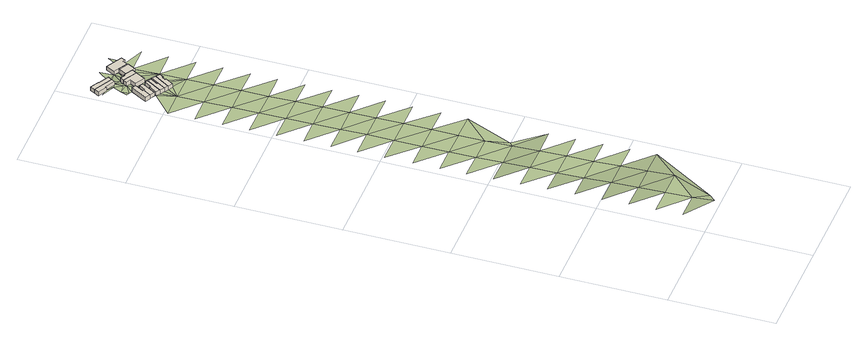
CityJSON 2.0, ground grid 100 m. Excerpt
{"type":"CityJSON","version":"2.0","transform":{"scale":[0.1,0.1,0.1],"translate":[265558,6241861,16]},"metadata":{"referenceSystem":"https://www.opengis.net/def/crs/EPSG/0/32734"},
"CityObjects":{
"building1":{"type":"Building","attributes":{"address":"28 Dove Street Salt River Cape Town","building":"house","building:levels":"1","footprint":{"type":"Polygon"},"plus_code":"C5XVX6XJ+XRR","ground_height":18.36,"building_height":4.1,"roof_height":22.46},"geometry":[{"type":"Solid","lod":"1","boundaries":[[[[0,1,2,3]],[[1,4,5,2]],[[4,6,7,5]],[[6,8,9,7]],[[8,10,11,9]],[[10,0,3,11]],[[3,2,5,7,9,11]],[[10,8,6,4,1,0]]]]}]},
"building2":{"type":"Building","attributes":{"address":"26 Dove Street Salt River Cape Town","building":"house","building:levels":"1","footprint":{"type":"Polygon"},"plus_code":"C5XWXVXM+XFX","ground_height":18.36,"building_height":4.1,"roof_height":22.46},"geometry":[{"type":"Solid","lod":"1","boundaries":[[[[12,13,14,2]],[[13,15,16,14]],[[15,17,18,16]],[[17,19,20,18]],[[19,21,5,20]],[[21,12,2,5]],[[2,14,16,18,20,5]],[[21,19,17,15,13,12]]]]}]},
"building3":{"type":"Building","attributes":{"address":"24 Dove Street Salt River Cape Town","building":"house","building:levels":"1","footprint":{"type":"Polygon"},"plus_code":"C6X5XWXH+XGV","ground_height":18.36,"building_height":4.1,"roof_height":22.46},"geometry":[{"type":"Solid","lod":"1","boundaries":[[[[22,23,24,25]],[[23,26,27,24]],[[26,28,29,27]],[[28,30,31,29]],[[30,32,33,31]],[[32,22,25,33]],[[25,24,27,29,31,33]],[[32,30,28,26,23,22]]]]}]},
"building4":{"type":"Building","attributes":{"address":"65 Kingsley Road Salt River Cape Town","building":"house","building:levels":"1","footprint":{"type":"Polygon"},"plus_code":"C5XMX7XW+X4W","ground_height":16.59,"building_height":4.1,"roof_height":20.69},"geometry":[{"type":"Solid","lod":"1","boundaries":[[[[34,35,36,37]],[[35,38,39,36]],[[38,40,41,39]],[[40,42,43,41]],[[42,44,45,43]],[[44,34,37,45]],[[37,36,39,41,43,45]],[[44,42,40,38,35,34]]]]}]},
"building5":{"type":"Building","attributes":{"address":"22 Dove Street Salt River Cape Town","building":"house","building:levels":"1","footprint":{"type":"Polygon"},"plus_code":"C6XGXJX3+X4X","ground_height":18.36,"building_height":4.1,"roof_height":22.46},"geometry":[{"type":"Solid","lod":"1","boundaries":[[[[22,46,47,25]],[[46,48,49,47]],[[48,50,51,49]],[[50,52,53,51]],[[52,23,24,53]],[[23,22,25,24]],[[25,47,49,51,53,24]],[[23,52,50,48,46,22]]]]}]},
"building6":{"type":"Building","attributes":{"address":"63 Kingsley Road Salt River Cape Town","building":"house","building:levels":"1","footprint":{"type":"Polygon"},"plus_code":"C5XVXXXJ+XCV","ground_height":16.59,"building_height":4.1,"roof_height":20.69},"geometry":[{"type":"Solid","lod":"1","boundaries":[[[[54,35,36,55]],[[35,34,37,36]],[[34,56,57,37]],[[56,58,59,57]],[[58,60,61,59]],[[60,54,55,61]],[[55,36,37,57,59,61]],[[60,58,56,34,35,54]]]]}]},
"building7":{"type":"Building","attributes":{"address":"20 Dove Street Salt River Cape Town","building":"house","building:levels":"1","footprint":{"type":"Polygon"},"plus_code":"C6XHXQXR+XXW","ground_height":18.36,"building_height":4.1,"roof_height":22.46},"geometry":[{"type":"Solid","lod":"1","boundaries":[[[[62,63,64,47]],[[63,65,66,67,64]],[[65,68,69,70,67,66]],[[68,71,49,70,69]],[[71,62,47,49]],[[47,64,67,70,49]],[[71,68,65,63,62]]]]}]},
"building8":{"type":"Building","attributes":{"address":"18 Dove Street Salt River Cape Town","building":"house","building:levels":"1","footprint":{"type":"Polygon"},"plus_code":"C6XVX4XC+X5R","ground_height":18.12,"building_height":4.1,"roof_height":22.22},"geometry":[{"type":"Solid","lod":"1","boundaries":[[[[63,72,73,74]],[[72,75,76,73]],[[75,77,78,76]],[[77,79,80,78]],[[79,81,82,80]],[[81,83,84,82]],[[83,65,66,84]],[[65,63,74,66]],[[74,73,76,78,80,82,84,66]],[[65,83,81,79,77,75,72,63]]]]}]},
"building9":{"type":"Building","attributes":{"address":"46 Chatham Road Salt River Cape Town","building":"house","building:levels":"1","footprint":{"type":"Polygon"},"plus_code":"C6XJXQXC+X6V","ground_height":17.62,"building_height":4.1,"roof_height":21.72},"geometry":[{"type":"Solid","lod":"1","boundaries":[[[[85,86,87,88]],[[86,89,90,87]],[[89,91,92,90]],[[91,93,94,92]],[[93,95,96,94]],[[95,85,88,96]],[[88,87,90,92,94,96]],[[95,93,91,89,86,85]]]]}]},
"building10":{"type":"Building","attributes":{"address":"44 Chatham Road Salt River Cape Town","building":"house","building:levels":"1","footprint":{"type":"Polygon"},"plus_code":"C6XPXGX9+X4R","ground_height":17.62,"building_height":4.1,"roof_height":21.72},"geometry":[{"type":"Solid","lod":"1","boundaries":[[[[85,97,98,88]],[[97,99,100,101,98]],[[99,102,103,104,101,100]],[[102,105,106,104,103]],[[105,107,108,106]],[[107,86,87,108]],[[86,85,88,87]],[[88,98,101,104,106,108,87]],[[86,107,105,102,99,97,85]]]]}]},
"building11":{"type":"Building","attributes":{"address":"42A Chatham Road Salt River Cape Town","building":"house","building:levels":"1","footprint":{"type":"Polygon"},"plus_code":"C7X4XGXQ+XJV","ground_height":17.34,"building_height":4.1,"roof_height":21.44},"geometry":[{"type":"Solid","lod":"1","boundaries":[[[[99,97,109,100]],[[97,110,111,109]],[[110,112,113,111]],[[112,114,115,113]],[[114,99,100,115]],[[100,109,111,113,115]],[[114,112,110,97,99]]]]}]},
"building12":{"type":"Building","attributes":{"address":"42 Chatham Road Salt River Cape Town","building":"house","building:levels":"1","footprint":{"type":"Polygon"},"plus_code":"C7X5X9XW+X6R","ground_height":16.56,"building_height":4.1,"roof_height":20.66},"geometry":[{"type":"Solid","lod":"1","boundaries":[[[[116,117,118,119]],[[117,120,121,118]],[[120,122,123,121]],[[122,124,125,123]],[[124,126,127,125]],[[126,116,119,127]],[[119,118,121,123,125,127]],[[126,124,122,120,117,116]]]]}]},
"terrain1":{"type":"TINRelief","geometry":[{"type":"CompositeSurface","lod":"1","boundaries":[[[128,129,130]],[[131,132,128]],[[128,130,133]],[[134,135,131]],[[136,128,133]],[[134,137,138]],[[136,131,128]],[[134,131,136]],[[137,139,140]],[[141,137,134]],[[139,142,143]],[[141,134,136]],[[136,133,144]],[[145,139,137]],[[142,146,147]],[[145,137,141]],[[142,139,148]],[[146,149,150]],[[148,139,145]],[[144,141,136]],[[151,146,142]],[[149,152,153]],[[144,145,141]],[[142,148,151]],[[149,146,154]],[[152,155,156]],[[157,148,145]],[[146,151,154]],[[158,152,149]],[[155,159,160]],[[151,148,161]],[[158,149,154]],[[162,155,152]],[[163,164,159]],[[154,151,165]],[[162,152,158]],[[159,155,166]],[[167,168,163]],[[169,158,154]],[[166,155,162]],[[158,170,162]],[[170,158,169]],[[171,163,159]],[[172,173,167]],[[171,159,166]],[[163,174,167]],[[175,176,172]],[[170,177,162]],[[174,163,171]],[[177,166,162]],[[167,178,172]],[[179,180,175]],[[171,166,177]],[[178,167,174]],[[181,175,172]],[[182,183,179]],[[184,174,171]],[[172,178,181]],[[175,185,179]],[[186,187,182]],[[188,178,174]],[[185,175,181]],[[189,182,179]],[[190,191,186]],[[181,178,192]],[[189,179,185]],[[182,193,186]],[[194,195,190]],[[181,196,185]],[[193,182,189]],[[194,32,195]],[[186,197,190]],[[185,198,189]],[[197,186,193]],[[12,32,13]],[[194,22,32]],[[30,13,32]],[[199,194,190]],[[46,22,194]],[[200,201,202]],[[203,21,17]],[[193,189,204]],[[205,46,194]],[[21,19,17]],[[199,190,197]],[[15,13,30]],[[17,8,203]],[[206,207,208]],[[194,209,205]],[[201,200,210]],[[210,200,10]],[[208,207,42]],[[10,8,211]],[[30,28,26]],[[207,201,212]],[[8,17,211]],[[26,15,30]],[[211,210,10]],[[210,212,201]],[[17,15,211]],[[207,213,42]],[[214,209,194]],[[215,197,193]],[[15,26,211]],[[214,194,199]],[[213,207,212]],[[216,210,211]],[[52,50,48]],[[212,210,217]],[[211,26,218]],[[212,217,213]],[[23,218,26]],[[68,52,48]],[[219,213,217]],[[220,213,219]],[[218,23,52]],[[56,221,58]],[[214,75,209]],[[52,68,218]],[[197,222,199]],[[77,75,81]],[[81,79,77]],[[65,218,68]],[[221,56,223]],[[75,214,81]],[[219,224,225]],[[220,219,126]],[[220,126,56]],[[226,218,65]],[[225,126,219]],[[214,226,81]],[[226,83,81]],[[85,218,226]],[[65,83,226]],[[227,214,199]],[[225,228,114]],[[229,56,126]],[[114,126,225]],[[110,85,226]],[[85,110,97]],[[214,230,226]],[[226,231,110]],[[232,126,114]],[[110,231,112]],[[112,232,114]],[[112,231,233]],[[234,231,226]],[[233,232,112]],[[232,233,235]],[[124,122,236]],[[233,231,237]],[[122,238,236]]]}]}
},
"vertices":[
[113,5205,16],[159,5177,16],[159,5177,65],[113,5205,65],[204,5251,16],[204,5251,65],[193,5257,16],[193,5257,65],[241,5337,16],[241,5337,65],[205,5358,16],[205,5358,65],
[159,5177,24],[202,5151,24],[202,5151,65],[283,5287,24],[283,5287,65],[250,5307,24],[250,5307,65],[213,5246,24],[213,5246,65],[204,5251,24],
[248,5116,24],[338,5262,24],[338,5262,65],[248,5116,65],[309,5277,24],[309,5277,65],[269,5210,24],[269,5210,65],[259,5216,24],[259,5216,65],[213,5140,24],[213,5140,65],
[273,5570,6],[92,5667,6],[92,5667,47],[273,5570,47],[68,5623,6],[68,5623,47],[151,5578,6],[151,5578,47],[157,5589,6],[157,5589,47],[255,5536,6],[255,5536,47],
[291,5090,24],[291,5090,65],[336,5165,24],[336,5165,65],[326,5171,24],[326,5171,65],[370,5242,24],[370,5242,65],
[116,5710,6],[116,5710,47],[294,5607,6],[294,5607,47],[195,5660,6],[195,5660,47],[198,5666,6],[198,5666,47],
[291,5090,21],[324,5068,21],[324,5068,65],[418,5216,21],[418,5216,62],[418,5216,65],[381,5239,21],[381,5239,62],[381,5239,65],[336,5165,21],
[369,5040,21],[369,5040,62],[324,5068,62],[418,5118,21],[418,5118,62],[407,5125,21],[407,5125,62],[425,5154,21],[425,5154,62],[433,5149,21],[433,5149,62],[459,5190,21],[459,5190,62],
[418,5393,13],[287,5465,13],[287,5465,57],[418,5393,57],[266,5430,13],[266,5430,57],[308,5407,13],[308,5407,57],[277,5350,13],[277,5350,57],[368,5300,13],[368,5300,57],
[444,5438,13],[444,5438,57],[377,5475,13],[377,5475,54],[377,5475,57],[357,5485,13],[357,5485,54],[357,5485,57],[351,5475,13],[351,5475,57],[306,5500,13],[306,5500,57],
[444,5438,54],[471,5423,13],[471,5423,54],[514,5500,13],[514,5500,54],[420,5551,13],[420,5551,54],
[520,5513,6],[543,5556,6],[543,5556,47],[520,5513,47],[562,5546,6],[562,5546,47],[584,5586,6],[584,5586,47],[427,5671,6],[427,5671,47],[382,5588,6],[382,5588,47],
[256,205,150],[5,205,147],[266,4,161],[256,455,140],[5,455,142],[315,65,161],[256,705,129],[5,705,135],[507,455,135],[256,955,116],[5,955,123],[256,1205,104],[5,1205,115],[507,705,122],[256,1455,96],[5,1455,107],[757,705,114],[507,955,109],[256,1705,89],[5,1705,96],[507,1205,99],[256,1955,79],[5,1955,85],[507,1455,90],[256,2205,72],[5,2205,77],[507,1705,82],[256,2450,67],[5,2450,72],[757,955,104],[507,1955,71],[256,2700,65],[5,2700,68],[757,1205,93],[507,2205,64],[256,2960,64],[5,2960,65],[757,1455,85],[507,2450,60],[256,3210,61],[5,3210,61],[757,1705,79],[544,1986,71],[507,2700,59],[256,3455,57],[5,3455,57],[507,2960,61],[256,3705,51],[5,3705,53],[757,2450,53],[507,3210,58],[256,3955,46],[5,3955,49],[507,3455,54],[256,4205,40],[5,4205,43],[757,2700,53],[507,3705,47],[256,4455,36],[5,4455,39],[757,2960,55],[507,3955,43],[256,4710,34],[5,4710,35],[757,3210,53],[507,4205,38],[256,4960,29],[5,4960,32],[757,3455,50],[507,4455,35],[757,3705,45],[507,4710,31],[171,5377,16],[168,5449,16],[150,5384,16],[193,5257,24],[757,3955,38],[324,5068,29],[88,5591,7],[209,5530,16],[151,5578,16],[369,5040,29],[266,5430,16],[277,5350,16],[256,5460,16],[255,5536,16],[507,4960,26],[757,4205,34],[308,5407,16],[287,5465,16],[368,5300,24],[306,5500,16],[273,5570,16],[258,5637,6],[757,4455,31],[271,5661,6],[351,5475,16],[357,5485,16],[507,5210,21],[757,4710,28],[377,5475,16],[379,5717,6],[757,4960,25],[507,5460,13],[520,5513,13],[562,5546,13],[757,5210,20],[543,5556,13],[542,5627,6],[757,5460,12],[587,5706,6]
]}
